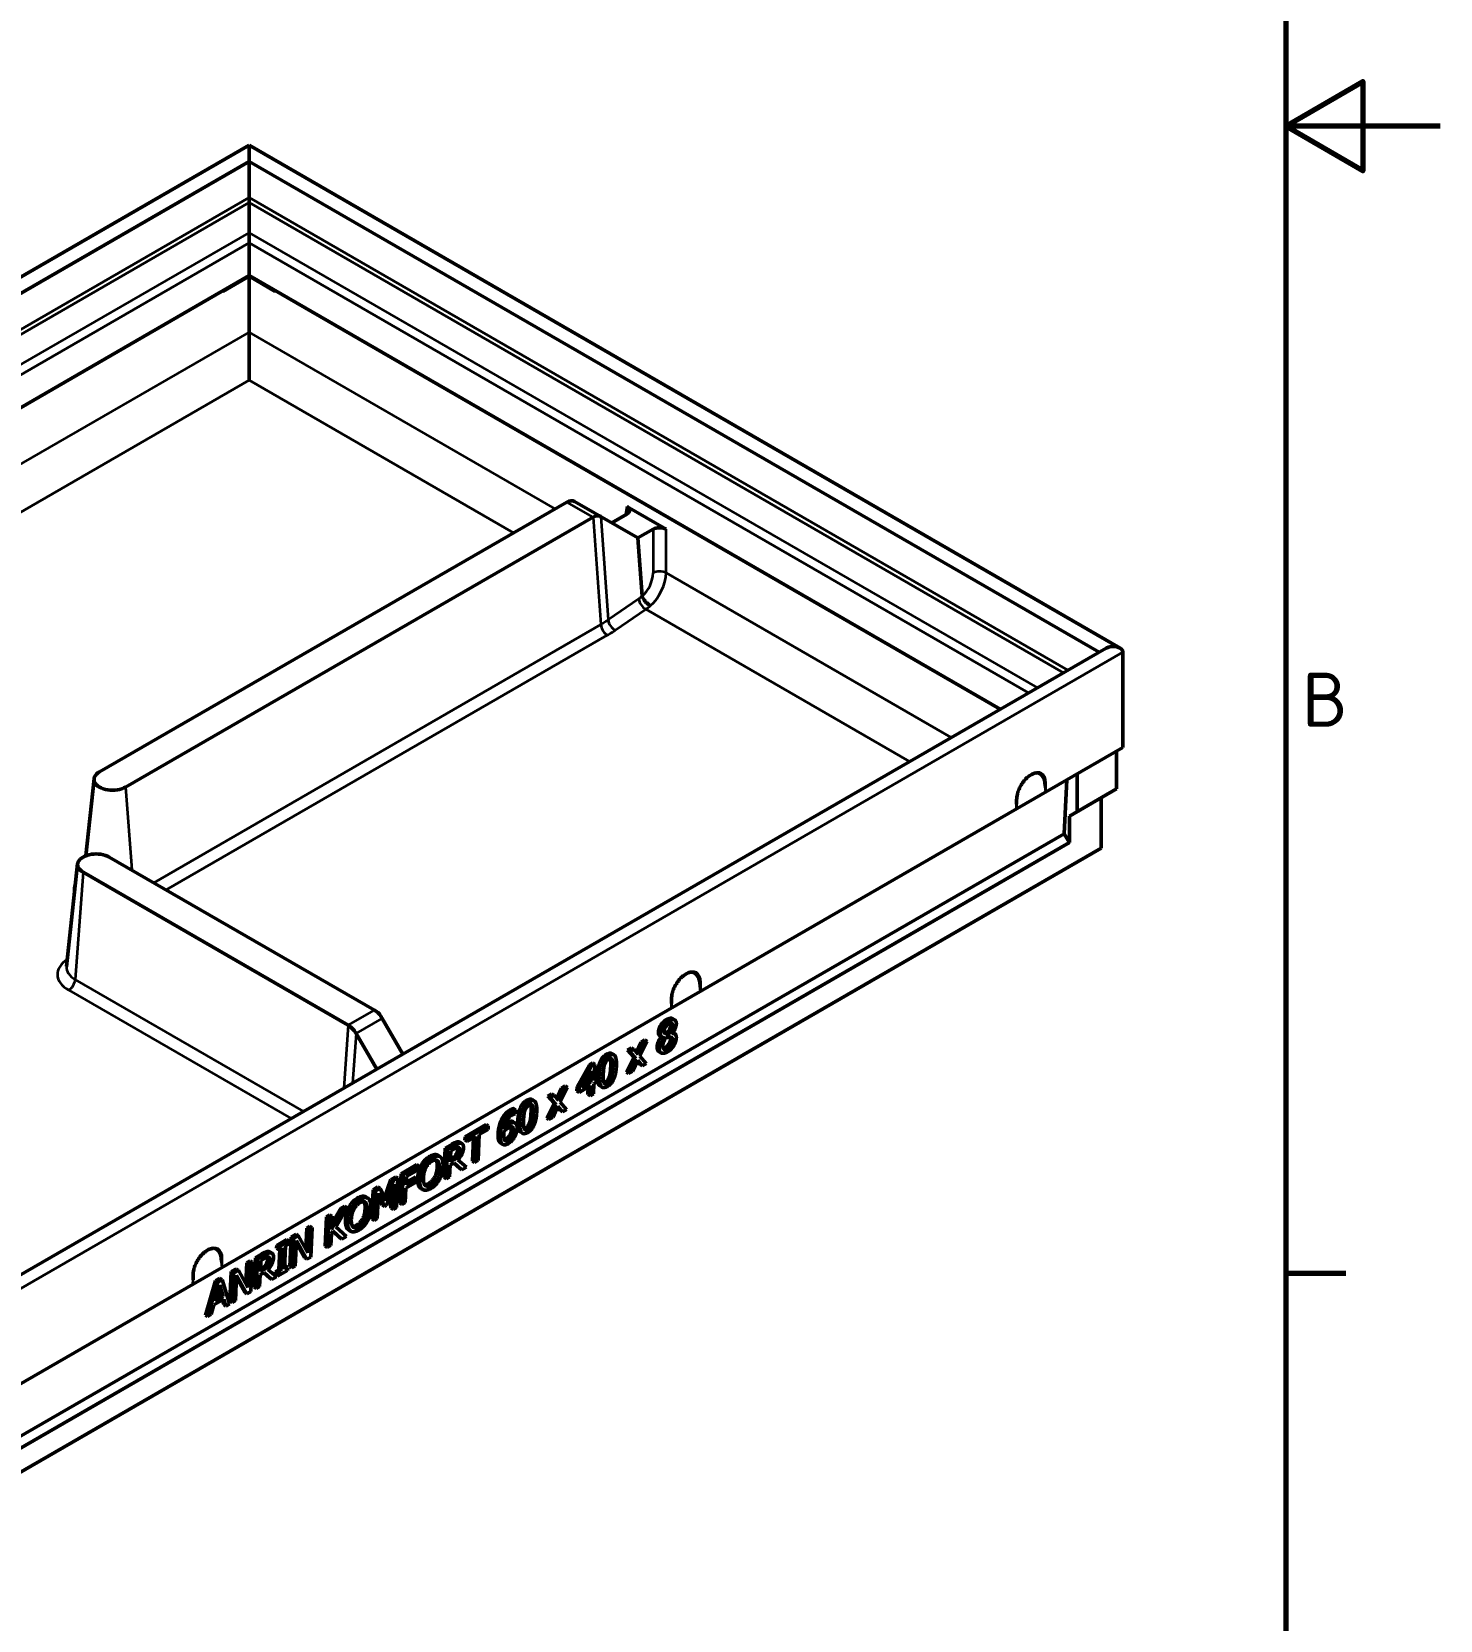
# Model space of a CAD drawing. Header units: millimetres. Extents: x 0 to 3492, y -130 to 1485.
# Drawn here: x 1644 to 2100, y 259 to 773 of the extents above; entities that cross this region are included whole.
import ezdxf

# ---------------------------------------------------------------- set-up
doc = ezdxf.new("R2010")
doc.units = ezdxf.units.MM
doc.header["$LTSCALE"] = 5
for name, color, linetype, lineweight in [('Rahmen (ISO)', 7, 'Continuous', 70), ('Sichtbar (ISO)', 7, 'Continuous', 50), ('Sichtbar schmal (ISO)', 7, 'Continuous', 35)]:
    doc.layers.add(name, color=color, linetype=linetype, lineweight=lineweight)
doc.styles.add('Notiztext (DIN)', font='isocpeur.ttf')

# ---------------------------------------------------------------- blocks, each defined once
blk = doc.blocks.new('Ränder Standardrahmen')
at = {"layer": 'Rahmen (ISO)'}
blk.add_line((410, 74.25), (413.9, 74.25), dxfattribs=at)
at = {"layer": 'Rahmen (ISO)', "flags": 128}
for points in [[(10, 10), (10, 287), (410, 287), (410, 10), (10, 10)], [(420, 148.5), (410, 148.5), (415, 151.39), (415, 145.61), (410, 148.5)]]:
    blk.add_lwpolyline(points, dxfattribs=at)
at = {"layer": 'Rahmen (ISO)', "insert": (411.05, 109.63), "char_height": 3.5, "attachment_point": 7, "style": 'Notiztext (DIN)'}
blk.add_mtext('B', dxfattribs=at)

msp = doc.modelspace()

# ---------------------------------------------------------------- linework, layer by layer
at = {"layer": 'Sichtbar (ISO)'}
for p, q in [((1291.127, 491.928), (1714.459, 736.339)), ((1714.459, 736.339), (1714.459, 694.141)), ((1714.459, 736.339), (1996.37, 573.578)), ((1297.877, 490.629), (1714.459, 731.143)), ((1714.459, 731.143), (1989.62, 572.279)), ((1329.922, 472.128), (1714.459, 694.141)), ((1705.963, 689.053), (1705.95, 689.229)), ((1714.459, 693.958), (1705.963, 689.053)), ((1714.459, 694.141), (1957.575, 553.778)), ((1714.459, 660.282), (1714.459, 693.958)), ((1722.955, 689.053), (1714.459, 693.958)), ((1722.968, 689.229), (1722.955, 689.053)), ((1817.293, 620.832), (1666.022, 533.495)), ((1840.324, 609.225), (1819.793, 621.079)), ((1836.713, 619.379), (1849.425, 612.039)), ((1674.507, 528.596), (1825.778, 615.933)), ((1836.713, 616.938), (1831.839, 614.124)), ((1840.324, 609.225), (1845.198, 612.039)), ((1840.324, 609.225), (1841.688, 590.44)), ((1991.87, 573.578), (1573.038, 331.765)), ((1997.302, 572.279), (1997.302, 541.456)), ((1997.302, 541.456), (1573.038, 296.507)), ((1995.18, 527.984), (1995.18, 540.232)), ((1664.276, 531.26), (1661.603, 506.36)), ((1978.32, 513.505), (1979.134, 530.967)), ((1982.452, 532.883), (1982.452, 520.636)), ((1962.903, 523.032), (1962.903, 524.507)), ((1979.978, 519.207), (1995.18, 527.984)), ((1990.231, 525.126), (1990.231, 508.796)), ((1979.978, 510.634), (1979.978, 519.207)), ((1978.32, 513.505), (1583.291, 285.435)), ((1979.978, 510.634), (1583.291, 281.606)), ((1979.978, 510.634), (1978.32, 513.505)), ((1990.231, 508.796), (1573.038, 267.93)), ((1755.067, 456.366), (1669.204, 505.939)), ((1658.973, 503.703), (1655.414, 470.549)), ((1746.582, 451.467), (1660.719, 501.04)), ((1851.181, 458.529), (1851.181, 460.004)), ((1764.246, 442.159), (1757.567, 453.726)), ((1851.577, 453.613), (1852.283, 453.162)), ((1749.082, 448.827), (1755.76, 437.26)), ((1847.362, 448.121), (1848.068, 447.67)), ((1848.697, 447.472), (1848.769, 447.427)), ((1848.769, 447.427), (1848.77, 447.465)), ((1849.995, 449.294), (1850.701, 448.843)), ((1851.353, 448.904), (1851.352, 448.865)), ((1851.588, 449.13), (1852.294, 448.679)), ((1831.875, 442.305), (1832.581, 441.855)), ((1836.957, 443.472), (1838.271, 444.23)), ((1836.957, 443.472), (1837.663, 443.021)), ((1838.976, 441.128), (1836.957, 443.472)), ((1837.663, 443.021), (1838.977, 443.779)), ((1839.682, 440.678), (1837.663, 443.021)), ((1838.271, 444.23), (1838.977, 443.779)), ((1838.977, 443.779), (1840.393, 442.005)), ((1839.816, 442.728), (1841.385, 446.028)), ((1840.393, 442.005), (1842.092, 445.578)), ((1843.309, 446.281), (1840.951, 441.485)), ((1841.385, 446.028), (1842.603, 446.731)), ((1841.385, 446.028), (1842.092, 445.578)), ((1842.092, 445.578), (1843.309, 446.281)), ((1842.603, 446.731), (1843.309, 446.281)), ((1847.076, 443.022), (1847.782, 442.572)), ((1820.611, 431.57), (1824.636, 438.672)), ((1821.317, 431.119), (1825.342, 438.222)), ((1824.636, 438.672), (1825.681, 439.275)), ((1824.636, 438.672), (1825.342, 438.222)), ((1825.342, 438.222), (1826.387, 438.825)), ((1825.681, 439.275), (1826.387, 438.825)), ((1826.387, 438.825), (1826.143, 433.598)), ((1836.603, 436.31), (1838.976, 441.128)), ((1837.309, 435.859), (1839.682, 440.678)), ((1840.24, 440.166), (1838.527, 436.562)), ((1838.976, 441.128), (1839.682, 440.678)), ((1840.956, 438.823), (1840.109, 439.891)), ((1841.662, 438.372), (1840.24, 440.166)), ((1840.951, 441.485), (1842.975, 439.131)), ((1840.956, 438.823), (1841.662, 438.372)), ((1842.975, 439.131), (1841.662, 438.372)), ((1825.002, 431.939), (1821.255, 429.776)), ((1822.196, 431.319), (1825.224, 436.688)), ((1825.05, 432.966), (1822.196, 431.319)), ((1822.914, 432.591), (1824.344, 433.417)), ((1824.344, 433.417), (1824.431, 435.282)), ((1824.344, 433.417), (1825.05, 432.966)), ((1824.85, 428.666), (1825.002, 431.939)), ((1825.224, 436.688), (1825.05, 432.966)), ((1826.096, 432.571), (1825.943, 429.297)), ((1827.106, 433.154), (1826.096, 432.571)), ((1826.143, 433.598), (1827.154, 434.181)), ((1826.185, 434.48), (1826.448, 434.632)), ((1826.448, 434.632), (1827.154, 434.181)), ((1827.154, 434.181), (1827.106, 433.154)), ((1836.603, 436.31), (1837.309, 435.859)), ((1838.527, 436.562), (1837.309, 435.859)), ((1806.076, 427.41), (1806.782, 426.959)), ((1811.158, 428.576), (1812.471, 429.334)), ((1811.158, 428.576), (1811.864, 428.126)), ((1813.176, 426.233), (1811.158, 428.576)), ((1811.864, 428.126), (1813.177, 428.884)), ((1813.882, 425.782), (1811.864, 428.126)), ((1812.471, 429.334), (1813.177, 428.884)), ((1813.177, 428.884), (1814.593, 427.109)), ((1814.016, 427.832), (1815.586, 431.133)), ((1814.593, 427.109), (1816.292, 430.682)), ((1817.509, 431.385), (1815.151, 426.59)), ((1815.586, 431.133), (1816.803, 431.836)), ((1815.586, 431.133), (1816.292, 430.682)), ((1816.292, 430.682), (1817.509, 431.385)), ((1816.803, 431.836), (1817.509, 431.385)), ((1820.549, 430.226), (1820.611, 431.57)), ((1820.549, 430.226), (1821.255, 429.776)), ((1820.611, 431.57), (1821.317, 431.119)), ((1821.255, 429.776), (1821.317, 431.119)), ((1824.144, 429.116), (1824.255, 431.508)), ((1824.144, 429.116), (1824.85, 428.666)), ((1825.943, 429.297), (1824.85, 428.666)), ((1828.008, 431.889), (1828.714, 431.438)), ((1800.062, 424.53), (1800.768, 424.079)), ((1800.711, 422.851), (1800.663, 422.824)), ((1800.768, 424.079), (1800.711, 422.851)), ((1810.804, 421.414), (1813.176, 426.233)), ((1811.51, 420.964), (1813.882, 425.782)), ((1812.727, 421.667), (1811.51, 420.964)), ((1814.441, 425.271), (1812.727, 421.667)), ((1813.176, 426.233), (1813.882, 425.782)), ((1815.156, 423.927), (1814.31, 424.995)), ((1815.862, 423.477), (1814.441, 425.271)), ((1815.151, 426.59), (1817.176, 424.235)), ((1815.156, 423.927), (1815.862, 423.477)), ((1817.176, 424.235), (1815.862, 423.477)), ((1784.348, 415.412), (1791.169, 419.35)), ((1785.054, 414.961), (1791.875, 418.9)), ((1791.823, 417.772), (1788.976, 416.129)), ((1791.169, 419.35), (1791.875, 418.9)), ((1791.875, 418.9), (1791.823, 417.772)), ((1799.946, 420.255), (1800.653, 419.805)), ((1802.208, 416.993), (1802.914, 416.543)), ((1810.804, 421.414), (1811.51, 420.964)), ((1777.529, 402.203), (1777.974, 411.732)), ((1777.974, 411.732), (1780.16, 412.994)), ((1777.974, 411.732), (1778.68, 411.281)), ((1778.68, 411.281), (1780.866, 412.544)), ((1779.756, 410.836), (1780.877, 411.483)), ((1782.68, 413.599), (1783.386, 413.148)), ((1784.295, 414.284), (1784.348, 415.412)), ((1784.295, 414.284), (1785.001, 413.834)), ((1784.348, 415.412), (1785.054, 414.961)), ((1787.848, 415.478), (1785.001, 413.834)), ((1785.001, 413.834), (1785.054, 414.961)), ((1786.751, 407.527), (1787.101, 415.046)), ((1787.457, 407.077), (1787.848, 415.478)), ((1788.976, 416.129), (1788.584, 407.728)), ((1795.814, 413.41), (1796.52, 412.959)), ((1795.837, 413.395), (1796.543, 412.944)), ((1763.63, 403.45), (1768.704, 406.38)), ((1768.704, 406.38), (1769.411, 405.93)), ((1775.593, 409.392), (1776.299, 408.941)), ((1778.236, 401.753), (1778.68, 411.281)), ((1780.833, 406.942), (1779.54, 406.195)), ((1779.589, 407.253), (1779.756, 410.836)), ((1780.58, 407.825), (1779.589, 407.253)), ((1779.63, 408.135), (1779.873, 408.275)), ((1782.632, 405.149), (1780.709, 406.87)), ((1783.338, 404.699), (1780.833, 406.942)), ((1781.43, 409.655), (1782.136, 409.204)), ((1781.977, 407.948), (1784.802, 405.544)), ((1786.751, 407.527), (1787.457, 407.077)), ((1788.584, 407.728), (1787.457, 407.077)), ((1758.264, 395.68), (1760.343, 401.552)), ((1758.753, 394.614), (1761.049, 401.102)), ((1760.343, 401.552), (1761.911, 402.458)), ((1760.343, 401.552), (1761.049, 401.102)), ((1761.049, 401.102), (1762.617, 402.007)), ((1761.911, 402.458), (1762.617, 402.007)), ((1762.617, 402.007), (1762.173, 392.479)), ((1763.186, 393.922), (1763.63, 403.45)), ((1763.63, 403.45), (1764.336, 403)), ((1763.892, 393.472), (1764.336, 403)), ((1764.336, 403), (1769.411, 405.93)), ((1765.411, 402.523), (1765.286, 399.836)), ((1765.286, 399.836), (1769.068, 402.02)), ((1765.327, 400.718), (1768.362, 402.47)), ((1769.358, 404.802), (1765.411, 402.523)), ((1768.362, 402.47), (1769.068, 402.02)), ((1769.068, 402.02), (1769.015, 400.893)), ((1769.411, 405.93), (1769.358, 404.802)), ((1770.201, 406.185), (1770.907, 405.734)), ((1777.529, 402.203), (1778.236, 401.753)), ((1779.363, 402.404), (1778.236, 401.753)), ((1779.54, 406.195), (1779.363, 402.404)), ((1782.632, 405.149), (1783.338, 404.699)), ((1784.802, 405.544), (1783.338, 404.699)), ((1754.192, 388.729), (1754.636, 398.257)), ((1754.636, 398.257), (1756.176, 399.147)), ((1754.636, 398.257), (1755.342, 397.807)), ((1754.898, 388.279), (1755.342, 397.807)), ((1755.342, 397.807), (1756.882, 398.696)), ((1756.332, 397.094), (1755.95, 388.886)), ((1756.176, 399.147), (1756.882, 398.696)), ((1757.559, 393.228), (1756.285, 396.074)), ((1758.266, 392.778), (1756.332, 397.094)), ((1756.882, 398.696), (1758.753, 394.614)), ((1761.428, 400.036), (1758.953, 393.175)), ((1760.339, 392.278), (1760.593, 397.72)), ((1761.045, 391.828), (1761.428, 400.036)), ((1765.233, 398.709), (1765.019, 394.123)), ((1769.015, 400.893), (1765.233, 398.709)), ((1769.939, 398.777), (1770.646, 398.327)), ((1741.145, 385.35), (1744.828, 391.737)), ((1741.229, 387.172), (1744.122, 392.187)), ((1746.203, 392.531), (1742.491, 386.248)), ((1744.122, 392.187), (1745.497, 392.981)), ((1744.122, 392.187), (1744.828, 391.737)), ((1744.828, 391.737), (1746.203, 392.531)), ((1745.497, 392.981), (1746.203, 392.531)), ((1746.863, 392.71), (1747.569, 392.26)), ((1752.255, 395.917), (1752.961, 395.467)), ((1757.559, 393.228), (1758.266, 392.778)), ((1758.953, 393.175), (1758.266, 392.778)), ((1760.339, 392.278), (1761.045, 391.828)), ((1762.173, 392.479), (1761.045, 391.828)), ((1763.186, 393.922), (1763.892, 393.472)), ((1765.019, 394.123), (1763.892, 393.472)), ((1732.783, 379.047), (1733.099, 385.823)), ((1733.099, 385.823), (1734.151, 386.431)), ((1733.099, 385.823), (1733.805, 385.373)), ((1733.805, 385.373), (1734.857, 385.98)), ((1734.151, 386.431), (1734.857, 385.98)), ((1734.857, 385.98), (1734.413, 376.452)), ((1739.071, 379.999), (1739.515, 389.527)), ((1739.515, 389.527), (1740.642, 390.178)), ((1739.515, 389.527), (1740.221, 389.077)), ((1739.777, 379.549), (1740.221, 389.077)), ((1740.221, 389.077), (1741.349, 389.728)), ((1740.642, 390.178), (1741.349, 389.728)), ((1741.349, 389.728), (1741.145, 385.35)), ((1742.491, 386.248), (1745.965, 383.122)), ((1754.192, 388.729), (1754.898, 388.279)), ((1755.95, 388.886), (1754.898, 388.279)), ((1723.397, 380.222), (1726.684, 382.119)), ((1724.103, 379.771), (1727.39, 381.669)), ((1727.344, 380.696), (1726.265, 380.073)), ((1726.684, 382.119), (1727.39, 381.669)), ((1727.39, 381.669), (1727.344, 380.696)), ((1727.635, 373.397), (1728.08, 382.925)), ((1728.08, 382.925), (1729.682, 383.85)), ((1728.08, 382.925), (1728.786, 382.475)), ((1728.342, 372.947), (1728.786, 382.475)), ((1728.786, 382.475), (1730.388, 383.4)), ((1729.777, 381.77), (1729.394, 373.554)), ((1729.682, 383.85), (1730.388, 383.4)), ((1732.442, 376.172), (1729.741, 381.016)), ((1733.148, 375.722), (1729.777, 381.77)), ((1730.388, 383.4), (1733.454, 377.829)), ((1733.454, 377.829), (1733.805, 385.373)), ((1741.082, 384.007), (1740.905, 380.2)), ((1741.606, 384.918), (1741.082, 384.007)), ((1743.795, 382.727), (1741.533, 384.791)), ((1744.501, 382.276), (1741.606, 384.918)), ((1743.795, 382.727), (1744.501, 382.276)), ((1745.965, 383.122), (1744.501, 382.276)), ((1746.601, 385.303), (1747.308, 384.852)), ((1716.042, 366.704), (1716.486, 376.232)), ((1716.486, 376.232), (1718.673, 377.494)), ((1716.486, 376.232), (1717.192, 375.781)), ((1716.748, 366.253), (1717.192, 375.781)), ((1717.192, 375.781), (1719.379, 377.044)), ((1718.269, 375.336), (1719.39, 375.983)), ((1721.193, 378.099), (1721.899, 377.649)), ((1723.352, 379.249), (1723.397, 380.222)), ((1723.352, 379.249), (1724.058, 378.798)), ((1723.397, 380.222), (1724.103, 379.771)), ((1724.058, 378.798), (1724.103, 379.771)), ((1725.137, 379.422), (1724.058, 378.798)), ((1724.078, 372.29), (1724.39, 378.99)), ((1724.784, 371.839), (1725.137, 379.422)), ((1726.265, 380.073), (1725.912, 372.49)), ((1732.442, 376.172), (1733.148, 375.722)), ((1734.413, 376.452), (1733.148, 375.722)), ((1739.071, 379.999), (1739.777, 379.549)), ((1740.905, 380.2), (1739.777, 379.549)), ((1696.324, 369.122), (1696.324, 370.597)), ((1708.251, 362.206), (1708.695, 371.734)), ((1708.695, 371.734), (1710.298, 372.659)), ((1708.695, 371.734), (1709.402, 371.283)), ((1708.958, 361.755), (1709.402, 371.283)), ((1709.402, 371.283), (1711.004, 372.208)), ((1710.392, 370.578), (1710.01, 362.363)), ((1710.298, 372.659), (1711.004, 372.208)), ((1713.764, 364.53), (1710.392, 370.578)), ((1711.004, 372.208), (1714.07, 366.638)), ((1713.399, 367.856), (1713.715, 374.632)), ((1713.715, 374.632), (1714.767, 375.239)), ((1713.715, 374.632), (1714.421, 374.182)), ((1714.07, 366.638), (1714.421, 374.182)), ((1714.421, 374.182), (1715.473, 374.789)), ((1714.767, 375.239), (1715.473, 374.789)), ((1715.473, 374.789), (1715.029, 365.261)), ((1718.053, 370.696), (1717.876, 366.904)), ((1719.345, 371.442), (1718.053, 370.696)), ((1718.102, 371.753), (1718.269, 375.336)), ((1719.092, 372.325), (1718.102, 371.753)), ((1718.143, 372.635), (1718.386, 372.775)), ((1721.144, 369.649), (1719.222, 371.371)), ((1721.85, 369.199), (1719.345, 371.442)), ((1719.942, 374.155), (1720.649, 373.705)), ((1720.49, 372.448), (1723.315, 370.045)), ((1722.953, 370.694), (1722.998, 371.666)), ((1722.953, 370.694), (1723.659, 370.243)), ((1722.998, 371.666), (1724.078, 372.29)), ((1722.998, 371.666), (1723.704, 371.216)), ((1726.946, 372.141), (1723.659, 370.243)), ((1723.659, 370.243), (1723.704, 371.216)), ((1723.704, 371.216), (1724.784, 371.839)), ((1724.078, 372.29), (1724.784, 371.839)), ((1725.912, 372.49), (1726.991, 373.114)), ((1725.953, 373.372), (1726.285, 373.564)), ((1726.285, 373.564), (1726.991, 373.114)), ((1726.991, 373.114), (1726.946, 372.141)), ((1727.635, 373.397), (1728.342, 372.947)), ((1729.394, 373.554), (1728.342, 372.947)), ((1700.337, 357.636), (1703.641, 368.816)), ((1701.043, 357.186), (1704.348, 368.365)), ((1703.439, 362.213), (1704.954, 367.453)), ((1703.641, 368.816), (1705.03, 369.618)), ((1703.641, 368.816), (1704.348, 368.365)), ((1704.348, 368.365), (1705.737, 369.167)), ((1705.352, 364.176), (1704.671, 366.475)), ((1704.954, 367.453), (1706.058, 363.726)), ((1705.03, 369.618), (1705.737, 369.167)), ((1705.737, 369.167), (1708.153, 361.291)), ((1713.058, 364.981), (1710.357, 369.825)), ((1715.029, 365.261), (1713.764, 364.53)), ((1716.042, 366.704), (1716.748, 366.253)), ((1717.876, 366.904), (1716.748, 366.253)), ((1721.144, 369.649), (1721.85, 369.199)), ((1723.315, 370.045), (1721.85, 369.199)), ((1703.079, 360.953), (1702.184, 357.845)), ((1706.317, 362.823), (1703.079, 360.953)), ((1706.058, 363.726), (1703.439, 362.213)), ((1703.736, 363.243), (1705.352, 364.176)), ((1705.352, 364.176), (1706.058, 363.726)), ((1706.257, 361.054), (1705.825, 362.539)), ((1706.257, 361.054), (1706.963, 360.604)), ((1706.963, 360.604), (1706.317, 362.823)), ((1708.153, 361.291), (1706.963, 360.604)), ((1708.251, 362.206), (1708.958, 361.755)), ((1710.01, 362.363), (1708.958, 361.755)), ((1713.058, 364.981), (1713.764, 364.53)), ((1700.337, 357.636), (1701.043, 357.186)), ((1702.184, 357.845), (1701.043, 357.186))]:
    msp.add_line(p, q, dxfattribs=at)
for centre, major_axis, ratio, start_param, end_param in [((1817.293, 616.749), (2.5, 4.33), 0.5773503, 0, 0.7853982), ((1834.567, 618.159), (3.023, 0), 0.5729812, 5.5015852, 7.0647854), ((1825.778, 611.85), (2.5, 4.33), 0.5773503, 0, 0.7853982), ((1847.311, 610.801), (-3, 0), 0.5817527, 3.9307889, 5.493989), ((1994.12, 572.279), (3.182, 0), 0.5773503, 0, 2.3561945), ((1670.265, 531.046), (-6, 0), 0.5773503, 5.4977871, 8.6393798), ((1664.962, 503.489), (-6, 0), 0.5773503, 3.9269908, 7.0685835), ((1755.067, 452.283), (-2.5, 4.33), 0.5773503, 4.712389, 5.4977871), ((1746.582, 447.384), (2.5, -4.33), 0.5773503, 1.5707963, 2.3561945)]:
    msp.add_ellipse(centre, major_axis=major_axis, ratio=ratio, start_param=start_param, end_param=end_param, dxfattribs=at)
for points, degree in [([(1841.688, 590.44), (1841.689, 590.422), (1841.692, 590.406), (1841.696, 590.391)], 3), ([(1846.932, 449.313), (1846.982, 450.386), (1848.493, 452.656), (1849.607, 453.299)], 2), ([(1847.638, 448.863), (1847.688, 449.936), (1849.199, 452.206), (1850.313, 452.849)], 2), ([(1850.313, 452.849), (1851.468, 453.516), (1852.8, 452.963), (1852.751, 451.897)], 2), ([(1847.217, 444.142), (1847.253, 444.914), (1848.049, 446.636), (1848.769, 447.427)], 2), ([(1848.77, 447.465), (1848.164, 447.513), (1847.604, 448.137), (1847.638, 448.863)], 2), ([(1848.37, 444.897), (1848.4, 445.554), (1848.95, 446.878), (1849.434, 447.495)], 2), ([(1849.533, 448.747), (1849.139, 448.775), (1848.764, 449.197), (1848.786, 449.668)], 2), ([(1848.786, 449.668), (1848.817, 450.325), (1849.643, 451.546), (1850.262, 451.903)], 2), ([(1849.434, 447.495), (1849.831, 447.544), (1850.464, 447.632), (1850.651, 447.619)], 2), ([(1850.701, 448.843), (1850.411, 448.781), (1849.7, 448.738), (1849.533, 448.747)], 2), ([(1852.747, 447.357), (1852.69, 446.137), (1851.031, 443.571), (1849.848, 442.888)], 2), ([(1849.995, 449.294), (1850.51, 450.004), (1850.903, 451.11), (1850.93, 451.689)], 2), ([(1850.262, 451.903), (1850.943, 452.296), (1851.666, 451.88), (1851.636, 451.239)], 2), ([(1850.651, 447.619), (1851.219, 447.602), (1851.599, 447.145), (1851.572, 446.558)], 2), ([(1851.636, 451.239), (1851.609, 450.66), (1851.216, 449.554), (1850.701, 448.843)], 2), ([(1850.866, 447.009), (1850.883, 447.381), (1850.813, 447.609)], 2), ([(1850.93, 451.689), (1850.942, 451.957), (1850.886, 452.15)], 2), ([(1851.352, 448.865), (1852.076, 448.908), (1852.788, 448.237), (1852.747, 447.357)], 2), ([(1852.751, 451.897), (1852.721, 451.256), (1851.996, 449.62), (1851.353, 448.904)], 2), ([(1851.561, 449.147), (1851.575, 449.139), (1851.588, 449.13)], 2), ([(1830.18, 442.061), (1831.271, 442.691), (1831.875, 442.305)], 2), ([(1847.851, 442.532), (1847.512, 442.711), (1847.189, 443.547), (1847.217, 444.142)], 2), ([(1849.848, 442.888), (1849.216, 442.523), (1848.197, 442.348), (1847.851, 442.532)], 2), ([(1849.907, 443.846), (1849.205, 443.441), (1848.329, 444.032), (1848.37, 444.897)], 2), ([(1848.494, 444.063), (1848.806, 444.069), (1849.2, 444.296)], 2), ([(1849.2, 444.296), (1849.915, 444.709), (1850.827, 446.175), (1850.866, 447.009)], 2), ([(1851.572, 446.558), (1851.533, 445.724), (1850.622, 444.259), (1849.907, 443.846)], 2), ([(1827.233, 435.528), (1827.353, 438.107), (1828.791, 441.259), (1830.18, 442.061)], 2), ([(1827.939, 435.077), (1828.059, 437.656), (1829.497, 440.809), (1830.886, 441.61)], 2), ([(1829.094, 435.744), (1829.138, 436.679), (1829.33, 438.233), (1829.525, 438.818)], 2), ([(1829.525, 438.818), (1829.727, 439.423), (1830.363, 440.279), (1830.837, 440.553)], 2), ([(1833.364, 438.218), (1833.245, 435.654), (1831.806, 432.486), (1830.424, 431.689)], 2), ([(1830.837, 440.553), (1831.311, 440.827), (1831.886, 440.67), (1832.035, 440.283)], 2), ([(1830.886, 441.61), (1832.282, 442.416), (1833.48, 440.704), (1833.364, 438.218)], 2), ([(1831.065, 434.923), (1831.252, 435.489), (1831.457, 437.02), (1831.503, 438.001)], 2), ([(1831.329, 440.733), (1831.326, 440.742), (1831.322, 440.751)], 2), ([(1831.503, 438.001), (1831.549, 438.982), (1831.479, 440.346), (1831.329, 440.733)], 2), ([(1832.209, 437.551), (1832.164, 436.57), (1831.958, 435.039), (1831.771, 434.473)], 2), ([(1832.035, 440.283), (1832.185, 439.896), (1832.255, 438.531), (1832.209, 437.551)], 2), ([(1830.424, 431.689), (1829.021, 430.879), (1827.822, 432.568), (1827.939, 435.077)], 2), ([(1829.249, 433.039), (1829.095, 433.461), (1829.047, 434.741), (1829.094, 435.744)], 2), ([(1830.473, 432.746), (1829.978, 432.461), (1829.391, 432.64), (1829.249, 433.039)], 2), ([(1829.266, 432.993), (1829.484, 433.033), (1829.767, 433.197)], 2), ([(1829.767, 433.197), (1830.235, 433.467), (1830.87, 434.322), (1831.065, 434.923)], 2), ([(1831.771, 434.473), (1831.576, 433.872), (1830.941, 433.016), (1830.473, 432.746)], 2), ([(1801.433, 420.632), (1801.553, 423.211), (1802.991, 426.363), (1804.38, 427.165)], 2), ([(1804.38, 427.165), (1805.471, 427.795), (1806.076, 427.41)], 2), ([(1805.087, 426.715), (1806.482, 427.521), (1807.681, 425.808), (1807.565, 423.322)], 2), ([(1796.16, 420.909), (1796.654, 421.901), (1798.15, 423.553), (1799.106, 424.105)], 2), ([(1796.866, 420.459), (1797.36, 421.45), (1798.856, 423.103), (1799.812, 423.655)], 2), ([(1799.609, 422.463), (1798.55, 421.852), (1797.176, 419.495), (1796.978, 417.849)], 2), ([(1799.106, 424.105), (1799.388, 424.268), (1799.88, 424.492), (1800.062, 424.53)], 2), ([(1800.663, 422.824), (1800.509, 422.825), (1799.939, 422.654), (1799.609, 422.463)], 2), ([(1799.812, 423.655), (1800.094, 423.817), (1800.586, 424.041), (1800.768, 424.079)], 2), ([(1802.139, 420.182), (1802.259, 422.761), (1803.698, 425.913), (1805.087, 426.715)], 2), ([(1803.294, 420.849), (1803.338, 421.783), (1803.531, 423.337), (1803.725, 423.923)], 2), ([(1803.725, 423.923), (1803.927, 424.528), (1804.563, 425.383), (1805.037, 425.657)], 2), ([(1807.565, 423.322), (1807.445, 420.759), (1806.006, 417.591), (1804.624, 416.793)], 2), ([(1805.037, 425.657), (1805.512, 425.931), (1806.087, 425.775), (1806.236, 425.387)], 2), ([(1805.266, 420.028), (1805.453, 420.594), (1805.658, 422.125), (1805.703, 423.106)], 2), ([(1805.53, 425.838), (1805.526, 425.847), (1805.523, 425.856)], 2), ([(1805.703, 423.106), (1805.749, 424.086), (1805.679, 425.451), (1805.53, 425.838)], 2), ([(1806.41, 422.655), (1806.364, 421.675), (1806.159, 420.144), (1805.972, 419.577)], 2), ([(1806.236, 425.387), (1806.385, 425), (1806.455, 423.636), (1806.41, 422.655)], 2), ([(1795.046, 416.389), (1795.104, 417.632), (1795.651, 419.894), (1796.16, 420.909)], 2), ([(1795.752, 415.938), (1795.81, 417.182), (1796.357, 419.443), (1796.866, 420.459)], 2), ([(1796.887, 416.316), (1796.896, 416.516), (1796.922, 416.787), (1796.936, 416.93)], 2), ([(1796.936, 416.93), (1797.312, 417.395), (1798.074, 418.098), (1798.473, 418.328)], 2), ([(1796.978, 417.849), (1797.399, 418.4), (1798.268, 419.239), (1798.777, 419.533)], 2), ([(1797.32, 419.447), (1797.672, 419.754), (1798.07, 419.983)], 2), ([(1797.702, 414.669), (1798.39, 415.066), (1799.287, 416.651), (1799.338, 417.747)], 2), ([(1798.07, 419.983), (1798.566, 420.269), (1799.298, 420.474), (1799.688, 420.369)], 2), ([(1800.044, 417.297), (1799.993, 416.201), (1799.096, 414.616), (1798.408, 414.219)], 2), ([(1798.473, 418.328), (1798.769, 418.499), (1799.326, 418.693), (1799.544, 418.624)], 2), ([(1798.777, 419.533), (1799.272, 419.819), (1800.004, 420.024), (1800.394, 419.918)], 2), ([(1799.338, 417.747), (1799.365, 418.328), (1799.249, 418.646)], 2), ([(1799.544, 418.624), (1799.833, 418.52), (1800.071, 417.884), (1800.044, 417.297)], 2), ([(1799.688, 420.369), (1799.83, 420.33), (1799.946, 420.255)], 2), ([(1801.202, 418.018), (1801.168, 417.284), (1800.676, 415.791), (1800.293, 415.164)], 2), ([(1800.394, 419.918), (1800.843, 419.794), (1801.24, 418.836), (1801.202, 418.018)], 2), ([(1804.624, 416.793), (1803.221, 415.983), (1802.022, 417.673), (1802.139, 420.182)], 2), ([(1803.449, 418.143), (1803.295, 418.565), (1803.248, 419.845), (1803.294, 420.849)], 2), ([(1804.673, 417.851), (1804.178, 417.565), (1803.591, 417.745), (1803.449, 418.143)], 2), ([(1803.467, 418.097), (1803.684, 418.138), (1803.967, 418.301)], 2), ([(1803.967, 418.301), (1804.435, 418.571), (1805.07, 419.427), (1805.266, 420.028)], 2), ([(1805.972, 419.577), (1805.776, 418.976), (1805.141, 418.121), (1804.673, 417.851)], 2), ([(1780.16, 412.994), (1780.889, 413.415), (1781.864, 413.805), (1782.296, 413.739)], 2), ([(1780.866, 412.544), (1781.595, 412.964), (1782.57, 413.355), (1783.002, 413.288)], 2), ([(1780.877, 411.483), (1781.345, 411.753), (1781.977, 411.975), (1782.21, 411.937)], 2), ([(1781.43, 409.655), (1781.69, 410.06), (1781.958, 410.936), (1781.981, 411.431)], 2), ([(1781.981, 411.431), (1781.995, 411.726), (1781.94, 411.936)], 2), ([(1783.868, 411.759), (1783.819, 410.717), (1782.804, 408.756), (1781.977, 407.948)], 2), ([(1782.21, 411.937), (1782.475, 411.887), (1782.707, 411.397), (1782.687, 410.98)], 2), ([(1782.296, 413.739), (1782.513, 413.705), (1782.68, 413.599)], 2), ([(1783.002, 413.288), (1783.434, 413.222), (1783.903, 412.508), (1783.868, 411.759)], 2), ([(1795.817, 413.408), (1795.401, 413.671), (1794.987, 415.123), (1795.046, 416.389)], 2), ([(1796.523, 412.957), (1796.107, 413.221), (1795.693, 414.672), (1795.752, 415.938)], 2), ([(1795.837, 413.395), (1795.827, 413.401), (1795.817, 413.408)], 2), ([(1798.353, 413.172), (1797.782, 412.843), (1796.86, 412.731), (1796.523, 412.957)], 2), ([(1797.375, 414.148), (1797.128, 414.314), (1796.841, 415.327), (1796.887, 416.316)], 2), ([(1798.408, 414.219), (1798.113, 414.048), (1797.601, 413.986), (1797.375, 414.148)], 2), ([(1800.293, 415.164), (1799.894, 414.505), (1798.924, 413.502), (1798.353, 413.172)], 2), ([(1770.201, 406.185), (1770.725, 407.104), (1772.138, 408.558), (1772.991, 409.05)], 2), ([(1770.907, 405.734), (1771.432, 406.653), (1772.844, 408.107), (1773.697, 408.6)], 2), ([(1771.723, 405.431), (1772.097, 406.143), (1773.041, 407.154), (1773.653, 407.507)], 2), ([(1773.653, 407.507), (1774.244, 407.849), (1775.17, 407.902), (1775.484, 407.603)], 2), ([(1773.697, 408.6), (1774.563, 409.1), (1775.921, 409.222), (1776.374, 408.89)], 2), ([(1775.484, 407.603), (1775.792, 407.315), (1776.088, 406.066), (1776.044, 405.124)], 2), ([(1776.374, 408.89), (1776.825, 408.535), (1777.275, 406.992), (1777.22, 405.802)], 2), ([(1779.873, 408.275), (1780.362, 408.557), (1781.148, 409.199), (1781.43, 409.655)], 2), ([(1782.136, 409.204), (1781.854, 408.748), (1781.068, 408.107), (1780.58, 407.825)], 2), ([(1782.687, 410.98), (1782.664, 410.486), (1782.396, 409.61), (1782.136, 409.204)], 2), ([(1770.558, 398.387), (1770.099, 398.738), (1769.663, 400.298), (1769.718, 401.471)], 2), ([(1769.718, 401.471), (1769.774, 402.668), (1770.388, 404.796), (1770.907, 405.734)], 2), ([(1773.292, 399.77), (1772.116, 399.092), (1770.806, 400.274), (1770.894, 402.15)], 2), ([(1770.894, 402.15), (1770.937, 403.077), (1771.363, 404.75), (1771.723, 405.431)], 2), ([(1772.586, 400.221), (1773.762, 400.9), (1775.251, 403.698), (1775.338, 405.574)], 2), ([(1776.031, 401.547), (1775.478, 400.582), (1774.066, 399.15), (1773.234, 398.67)], 2), ([(1776.044, 405.124), (1775.957, 403.247), (1774.468, 400.449), (1773.292, 399.77)], 2), ([(1777.22, 405.802), (1777.166, 404.644), (1776.556, 402.466), (1776.031, 401.547)], 2), ([(1769.939, 398.777), (1769.895, 398.806), (1769.852, 398.838)], 2), ([(1773.234, 398.67), (1772.375, 398.174), (1771.03, 398.036), (1770.558, 398.387)], 2), ([(1771.293, 399.872), (1771.833, 399.786), (1772.586, 400.221)], 2), ([(1745.674, 388.447), (1745.73, 389.644), (1746.344, 391.772), (1746.863, 392.71)], 2), ([(1746.38, 387.997), (1746.436, 389.194), (1747.05, 391.322), (1747.569, 392.26)], 2), ([(1746.863, 392.71), (1747.387, 393.629), (1748.8, 395.084), (1749.653, 395.576)], 2), ([(1747.556, 388.676), (1747.599, 389.602), (1748.025, 391.276), (1748.385, 391.957)], 2), ([(1747.569, 392.26), (1748.094, 393.179), (1749.506, 394.633), (1750.359, 395.126)], 2), ([(1748.385, 391.957), (1748.759, 392.669), (1749.703, 393.68), (1750.315, 394.033)], 2), ([(1749.248, 386.747), (1750.424, 387.426), (1751.913, 390.224), (1752, 392.1)], 2), ([(1752.706, 391.649), (1752.619, 389.773), (1751.13, 386.975), (1749.954, 386.296)], 2), ([(1750.315, 394.033), (1750.906, 394.374), (1751.832, 394.428), (1752.146, 394.129)], 2), ([(1750.359, 395.126), (1751.225, 395.626), (1752.583, 395.748), (1753.036, 395.416)], 2), ([(1752.146, 394.129), (1752.454, 393.84), (1752.75, 392.591), (1752.706, 391.649)], 2), ([(1753.882, 392.328), (1753.828, 391.17), (1753.218, 388.992), (1752.693, 388.073)], 2), ([(1753.036, 395.416), (1753.487, 395.061), (1753.937, 393.517), (1753.882, 392.328)], 2), ([(1746.514, 385.363), (1746.055, 385.715), (1745.619, 387.274), (1745.674, 388.447)], 2), ([(1747.22, 384.913), (1746.761, 385.264), (1746.325, 386.823), (1746.38, 387.997)], 2), ([(1749.954, 386.296), (1748.778, 385.617), (1747.468, 386.8), (1747.556, 388.676)], 2), ([(1747.955, 386.398), (1748.495, 386.312), (1749.248, 386.747)], 2), ([(1752.693, 388.073), (1752.14, 387.107), (1750.728, 385.676), (1749.896, 385.196)], 2), ([(1746.601, 385.303), (1746.557, 385.331), (1746.514, 385.363)], 2), ([(1749.896, 385.196), (1749.037, 384.7), (1747.692, 384.562), (1747.22, 384.913)], 2), ([(1718.673, 377.494), (1719.402, 377.915), (1720.377, 378.305), (1720.809, 378.239)], 2), ([(1719.379, 377.044), (1720.108, 377.465), (1721.083, 377.855), (1721.515, 377.789)], 2), ([(1719.39, 375.983), (1719.857, 376.253), (1720.49, 376.476), (1720.722, 376.437)], 2), ([(1719.942, 374.155), (1720.202, 374.56), (1720.471, 375.437), (1720.494, 375.931)], 2), ([(1720.494, 375.931), (1720.507, 376.227), (1720.453, 376.436)], 2), ([(1722.38, 376.26), (1722.332, 375.217), (1721.317, 373.256), (1720.49, 372.448)], 2), ([(1721.2, 375.48), (1721.177, 374.986), (1720.908, 374.11), (1720.649, 373.705)], 2), ([(1720.722, 376.437), (1720.988, 376.387), (1721.219, 375.897), (1721.2, 375.48)], 2), ([(1720.809, 378.239), (1721.025, 378.206), (1721.193, 378.099)], 2), ([(1721.515, 377.789), (1721.947, 377.722), (1722.415, 377.009), (1722.38, 376.26)], 2), ([(1718.386, 372.775), (1718.874, 373.057), (1719.66, 373.699), (1719.942, 374.155)], 2), ([(1720.649, 373.705), (1720.366, 373.249), (1719.58, 372.607), (1719.092, 372.325)], 2)]:
    msp.add_open_spline(points, degree=degree, dxfattribs=at)
for points, degree, knots in [([(1844.38, 587.354), (1844.377, 587.355), (1844.375, 587.356), (1844.108, 587.489), (1843.835, 587.664), (1843.3, 588.082), (1843.041, 588.323), (1842.539, 588.872), (1842.306, 589.18), (1841.927, 589.8), (1841.784, 590.106), (1841.696, 590.391)], 3, [-0.4473214, -0.4473214, -0.4473214, -0.4473214, -0.44628126, -0.44628126, -0.34033556, -0.34033556, -0.2343312, -0.2343312, -0.1171252, -0.1171252, 0, 0, 0, 0]), ([(1962.903, 524.507), (1962.903, 524.786), (1962.922, 525.077), (1962.998, 525.676), (1963.056, 525.984), (1963.207, 526.61), (1963.301, 526.927), (1963.524, 527.562), (1963.653, 527.879), (1963.943, 528.506), (1964.103, 528.816), (1964.451, 529.419), (1964.639, 529.712), (1965.037, 530.274), (1965.247, 530.543), (1965.683, 531.05), (1965.909, 531.288), (1966.372, 531.727), (1966.608, 531.928), (1967.085, 532.289), (1967.325, 532.448), (1967.802, 532.723), (1968.04, 532.837), (1968.506, 533.02), (1968.735, 533.088), (1969.179, 533.176), (1969.395, 533.197), (1969.771, 533.19), (1969.934, 533.171), (1970.244, 533.101), (1970.391, 533.05), (1970.529, 532.984)], 3, [-1.5707963, -1.5707963, -1.5707963, -1.5707963, -1.4134847, -1.4134847, -1.2559831, -1.2559831, -1.0982691, -1.0982691, -0.940429, -0.940429, -0.7825946, -0.7825946, -0.6248978, -0.6248978, -0.4674543, -0.4674543, -0.3103565, -0.3103565, -0.1536608, -0.1536608, 0.0026514, 0.0026514, 0.1587801, 0.1587801, 0.315347, 0.315347, 0.4738266, 0.4738266, 0.6058066, 0.6058066, 0.7377866, 0.7377866, 0.7377866, 0.7377866]), ([(1972.354, 527.053), (1972.355, 527.053), (1972.355, 527.053), (1972.36, 527.056), (1972.364, 527.06), (1972.369, 527.065), (1972.371, 527.067), (1972.374, 527.07), (1972.375, 527.072), (1972.376, 527.074), (1972.376, 527.074), (1972.376, 527.074)], 3, [0, 0, 0, 0, 0.000102648, 0.000102648, 0.0021607223, 0.0021607223, 0.0030284644, 0.0030284644, 0.0038806595, 0.0038806595, 0.003898291, 0.003898291, 0.003898291, 0.003898291]), ([(1962.83, 521.563), (1962.83, 521.563), (1962.83, 521.563), (1962.832, 521.562), (1962.833, 521.562), (1962.836, 521.562), (1962.837, 521.562), (1962.843, 521.562), (1962.847, 521.564), (1962.852, 521.567)], 3, [-0.0000142865, -0.0000142865, -0.0000142865, -0.0000142865, 0, 0, 0.0007231213, 0.0007231213, 0.0014645396, 0.0014645396, 0.0031571251, 0.0031571251, 0.0031571251, 0.0031571251]), ([(1851.181, 460.004), (1851.181, 460.283), (1851.2, 460.574), (1851.276, 461.173), (1851.333, 461.481), (1851.484, 462.106), (1851.578, 462.424), (1851.801, 463.058), (1851.93, 463.376), (1852.22, 464.003), (1852.38, 464.313), (1852.729, 464.915), (1852.916, 465.209), (1853.314, 465.771), (1853.524, 466.04), (1853.96, 466.547), (1854.186, 466.785), (1854.649, 467.224), (1854.885, 467.425), (1855.362, 467.786), (1855.602, 467.945), (1856.079, 468.219), (1856.317, 468.334), (1856.783, 468.517), (1857.012, 468.585), (1857.456, 468.673), (1857.672, 468.693), (1858.048, 468.687), (1858.211, 468.668), (1858.522, 468.598), (1858.668, 468.547), (1858.807, 468.481)], 3, [-1.5707963, -1.5707963, -1.5707963, -1.5707963, -1.4134847, -1.4134847, -1.2559831, -1.2559831, -1.0982691, -1.0982691, -0.940429, -0.940429, -0.7825946, -0.7825946, -0.6248978, -0.6248978, -0.4674543, -0.4674543, -0.3103565, -0.3103565, -0.1536608, -0.1536608, 0.0026514, 0.0026514, 0.1587801, 0.1587801, 0.315347, 0.315347, 0.4738266, 0.4738266, 0.6058066, 0.6058066, 0.7377866, 0.7377866, 0.7377866, 0.7377866]), ([(1860.632, 462.55), (1860.632, 462.55), (1860.632, 462.55), (1860.637, 462.553), (1860.641, 462.556), (1860.647, 462.562), (1860.648, 462.564), (1860.651, 462.567), (1860.652, 462.569), (1860.653, 462.571), (1860.653, 462.571), (1860.653, 462.571)], 3, [0, 0, 0, 0, 0.000102648, 0.000102648, 0.0021607223, 0.0021607223, 0.0030284644, 0.0030284644, 0.0038806591, 0.0038806591, 0.0038982907, 0.0038982907, 0.0038982907, 0.0038982907]), ([(1849.607, 453.299), (1850.762, 453.966), (1851.507, 453.657), (1851.577, 453.613)], 2, [0, 0, 0, 1, 1.1191845, 1.1191845, 1.1191845]), ([(1851.107, 457.06), (1851.107, 457.06), (1851.107, 457.06), (1851.109, 457.059), (1851.11, 457.059), (1851.113, 457.058), (1851.115, 457.058), (1851.12, 457.059), (1851.124, 457.061), (1851.129, 457.064)], 3, [-0.0000142865, -0.0000142865, -0.0000142865, -0.0000142865, 0, 0, 0.0007231213, 0.0007231213, 0.0014645395, 0.0014645395, 0.0031571247, 0.0031571247, 0.0031571247, 0.0031571247]), ([(1846.511, 444.592), (1846.547, 445.364), (1847.311, 447.016), (1847.947, 447.747)], 2, [0, 0, 0, 1, 1.9181868, 1.9181868, 1.9181868]), ([(1847.362, 448.121), (1847.257, 448.187), (1846.898, 448.587), (1846.932, 449.313)], 2, [0.7178649, 0.7178649, 0.7178649, 1, 2, 2, 2]), ([(1848.835, 449.197), (1849.002, 449.189), (1849.705, 449.231), (1849.995, 449.294)], 2, [0.0251792, 0.0251792, 0.0251792, 1, 2, 2, 2]), ([(1847.076, 443.022), (1846.789, 443.206), (1846.483, 443.997), (1846.511, 444.592)], 2, [0.1050321, 0.1050321, 0.1050321, 1, 2, 2, 2]), ([(1828.008, 431.889), (1827.843, 431.994), (1827.116, 433.018), (1827.233, 435.528)], 2, [0.7866919, 0.7866919, 0.7866919, 1, 2, 2, 2]), ([(1802.208, 416.993), (1802.044, 417.098), (1801.316, 418.123), (1801.433, 420.632)], 2, [0.7866919, 0.7866919, 0.7866919, 1, 2, 2, 2]), ([(1797.119, 414.464), (1797.135, 414.465), (1797.407, 414.499), (1797.702, 414.669)], 2, [0.9366155, 0.9366155, 0.9366155, 1, 2, 2, 2]), ([(1772.991, 409.05), (1773.857, 409.55), (1775.16, 409.668), (1775.593, 409.392)], 2, [0, 0, 0, 1, 1.919615, 1.919615, 1.919615]), ([(1775.338, 405.574), (1775.382, 406.516), (1775.127, 407.592), (1774.936, 407.868)], 2, [0, 0, 0, 1, 1.7229061, 1.7229061, 1.7229061]), ([(1769.019, 402.051), (1769.084, 403.176), (1769.682, 405.246), (1770.201, 406.185)], 2, [0.0543299, 0.0543299, 0.0543299, 1, 2, 2, 2]), ([(1749.653, 395.576), (1750.519, 396.076), (1751.822, 396.194), (1752.255, 395.917)], 2, [0, 0, 0, 1, 1.919615, 1.919615, 1.919615]), ([(1769.852, 398.838), (1769.393, 399.189), (1769.055, 400.398), (1769.018, 400.947)], 2, [0, 0, 0, 1, 1.5507438, 1.5507438, 1.5507438]), ([(1752, 392.1), (1752.044, 393.042), (1751.789, 394.118), (1751.598, 394.393)], 2, [0, 0, 0, 1, 1.7229061, 1.7229061, 1.7229061]), ([(1696.324, 370.597), (1696.324, 370.876), (1696.343, 371.167), (1696.419, 371.767), (1696.476, 372.075), (1696.627, 372.7), (1696.722, 373.017), (1696.945, 373.652), (1697.074, 373.97), (1697.363, 374.597), (1697.524, 374.906), (1697.872, 375.509), (1698.06, 375.802), (1698.458, 376.364), (1698.668, 376.633), (1699.104, 377.14), (1699.33, 377.378), (1699.793, 377.818), (1700.029, 378.019), (1700.505, 378.379), (1700.746, 378.539), (1701.223, 378.813), (1701.46, 378.928), (1701.926, 379.11), (1702.155, 379.178), (1702.6, 379.267), (1702.816, 379.287), (1703.192, 379.281), (1703.355, 379.261), (1703.665, 379.191), (1703.812, 379.141), (1703.95, 379.075)], 3, [-1.5707963, -1.5707963, -1.5707963, -1.5707963, -1.4134847, -1.4134847, -1.2559831, -1.2559831, -1.0982691, -1.0982691, -0.940429, -0.940429, -0.7825946, -0.7825946, -0.6248978, -0.6248978, -0.4674543, -0.4674543, -0.3103565, -0.3103565, -0.1536608, -0.1536608, 0.0026514, 0.0026514, 0.1587801, 0.1587801, 0.315347, 0.315347, 0.4738266, 0.4738266, 0.6058066, 0.6058066, 0.7377866, 0.7377866, 0.7377866, 0.7377866]), ([(1705.775, 373.143), (1705.775, 373.143), (1705.776, 373.144), (1705.781, 373.147), (1705.785, 373.15), (1705.79, 373.155), (1705.792, 373.157), (1705.794, 373.161), (1705.796, 373.163), (1705.797, 373.165), (1705.797, 373.165), (1705.797, 373.165)], 3, [0, 0, 0, 0, 0.000102648, 0.000102648, 0.0021607223, 0.0021607223, 0.0030284644, 0.0030284644, 0.0038806587, 0.0038806587, 0.0038982903, 0.0038982903, 0.0038982903, 0.0038982903]), ([(1696.251, 367.653), (1696.251, 367.653), (1696.251, 367.653), (1696.252, 367.653), (1696.254, 367.652), (1696.257, 367.652), (1696.258, 367.652), (1696.263, 367.653), (1696.268, 367.654), (1696.273, 367.657)], 3, [-0.0000142865, -0.0000142865, -0.0000142865, -0.0000142865, 0, 0, 0.0007231213, 0.0007231213, 0.0014645395, 0.0014645395, 0.0031571249, 0.0031571249, 0.0031571249, 0.0031571249])]:
    msp.add_open_spline(points, degree=degree, knots=knots, dxfattribs=at)
at = {"layer": 'Sichtbar schmal (ISO)'}
for p, q in [((1297.89, 490.622), (1714.459, 731.128)), ((1714.459, 731.128), (1989.607, 572.272)), ((1714.459, 719.452), (1308.002, 484.784)), ((1309.416, 483.967), (1714.459, 717.819)), ((1979.495, 566.433), (1714.459, 719.452)), ((1714.459, 717.819), (1978.08, 565.617)), ((1317.901, 479.069), (1714.459, 708.022)), ((1320.729, 477.436), (1714.459, 704.756)), ((1714.459, 708.022), (1969.596, 560.718)), ((1714.459, 704.756), (1966.767, 559.085)), ((1714.459, 675.869), (1544.668, 577.84)), ((1813.54, 618.665), (1714.459, 675.869)), ((1558.167, 570.046), (1714.459, 660.282)), ((1714.459, 660.282), (1800.041, 610.871)), ((1825.778, 615.933), (1817.293, 620.832)), ((1836.713, 619.379), (1836.308, 616.705)), ((1825.778, 615.933), (1828.3, 581.195)), ((1828.278, 616.18), (1830.709, 582.692)), ((1845.198, 612.039), (1845.198, 597.947)), ((1849.425, 597.947), (1849.425, 612.039)), ((1941.751, 544.642), (1849.425, 597.947)), ((1840.585, 589.487), (1830.709, 582.692)), ((1828.3, 581.195), (1683.578, 497.64)), ((1832.999, 579.346), (1842.875, 586.141)), ((1842.875, 586.141), (1928.252, 536.848)), ((1687.628, 495.302), (1830.413, 577.739)), ((1997.302, 572.279), (1573.038, 327.33)), ((1972.376, 527.074), (1972.376, 529.916)), ((1674.507, 528.596), (1676.456, 501.752)), ((1962.83, 524.405), (1962.83, 521.563)), ((1660.719, 501.04), (1658.197, 466.302)), ((1656.084, 462.846), (1728.08, 421.279)), ((1732.13, 423.617), (1658.197, 466.302)), ((1860.653, 462.571), (1860.653, 465.413)), ((1851.107, 459.902), (1851.107, 457.06)), ((1746.582, 451.467), (1755.067, 456.366)), ((1749.082, 448.827), (1757.567, 453.726)), ((1849.607, 453.299), (1850.313, 452.849)), ((1746.582, 451.467), (1745.104, 431.108)), ((1749.082, 448.827), (1747.914, 432.73)), ((1846.932, 449.313), (1847.638, 448.863)), ((1848.837, 449.191), (1849.533, 448.747)), ((1850.93, 451.689), (1851.636, 451.239)), ((1846.511, 444.592), (1847.217, 444.142)), ((1849.2, 444.296), (1849.907, 443.846)), ((1850.866, 447.009), (1851.572, 446.558)), ((1830.18, 442.061), (1830.886, 441.61)), ((1831.329, 440.733), (1832.035, 440.283)), ((1831.503, 438.001), (1832.209, 437.551)), ((1827.233, 435.528), (1827.939, 435.077)), ((1829.767, 433.197), (1830.473, 432.746)), ((1831.065, 434.923), (1831.771, 434.473)), ((1804.38, 427.165), (1805.087, 426.715)), ((1799.106, 424.105), (1799.812, 423.655)), ((1805.53, 425.838), (1806.236, 425.387)), ((1805.703, 423.106), (1806.41, 422.655)), ((1796.16, 420.909), (1796.866, 420.459)), ((1798.07, 419.983), (1798.777, 419.533)), ((1799.338, 417.747), (1800.044, 417.297)), ((1799.688, 420.369), (1800.394, 419.918)), ((1801.433, 420.632), (1802.139, 420.182)), ((1803.967, 418.301), (1804.673, 417.851)), ((1805.266, 420.028), (1805.972, 419.577)), ((1780.16, 412.994), (1780.866, 412.544)), ((1781.981, 411.431), (1782.687, 410.98)), ((1782.296, 413.739), (1783.002, 413.288)), ((1795.046, 416.389), (1795.752, 415.938)), ((1797.702, 414.669), (1798.408, 414.219)), ((1772.991, 409.05), (1773.697, 408.6)), ((1775.155, 407.813), (1775.484, 407.603)), ((1779.873, 408.275), (1780.58, 407.825)), ((1769.062, 401.89), (1769.718, 401.471)), ((1775.338, 405.574), (1776.044, 405.124)), ((1769.852, 398.838), (1770.558, 398.387)), ((1772.586, 400.221), (1773.292, 399.77)), ((1749.653, 395.576), (1750.359, 395.126)), ((1751.817, 394.339), (1752.146, 394.129)), ((1752, 392.1), (1752.706, 391.649)), ((1745.674, 388.447), (1746.38, 387.997)), ((1749.248, 386.747), (1749.954, 386.296)), ((1746.514, 385.363), (1747.22, 384.913)), ((1705.797, 373.165), (1705.797, 376.007)), ((1718.673, 377.494), (1719.379, 377.044)), ((1720.494, 375.931), (1721.2, 375.48)), ((1720.809, 378.239), (1721.515, 377.789)), ((1696.251, 370.495), (1696.251, 367.653)), ((1718.386, 372.775), (1719.092, 372.325))]:
    msp.add_line(p, q, dxfattribs=at)
for centre, major_axis, ratio, start_param, end_param in [((1840.229, 595.62), (-2.992, -6.345), 0.6252357, 0.9459237, 2.2169833), ((1842.343, 594.613), (4.508, 8.938), 0.6114859, 4.1229744, 5.3759595), ((1847.311, 596.94), (3, 0), 0.4727225, 0.7891963, 2.3523964), ((1840.152, 595.452), (-2.579, -6.565), 0.5687088, 0.7000668, 0.9497308), ((1842.875, 588.59), (1.701, -2.471), 0.6254727, 3.9663153, 5.4501756), ((1842.442, 594.556), (-4.077, -9.172), 0.5730675, 0.7249089, 0.9554536), ((1830.413, 580.189), (1.5, -2.598), 0.5773503, 4.0142573, 5.4977871), ((1832.999, 581.795), (1.701, -2.471), 0.6254727, 3.9663153, 5.4501756), ((1967.603, 527.161), (-3.362, -5.868), 0.5773419, 2.352382, 5.4939746), ((1967.388, 527.281), (2.688, 5.643), 0.6254727, 5.7862346, 6.5282304), ((1967.564, 527.197), (2.795, 5.868), 0.6254727, 5.7862346, 6.2586129), ((1967.426, 527.263), (3.253, 5.643), 0.5754178, 5.83142, 6.3283708), ((1971.609, 531.356), (0.229, 0.1), 0.6858678, 0.5365271, 2.1073234), ((1972.012, 529.751), (-0.249, -0.026), 0.5458351, 4.2697051, 5.4404244), ((1972.023, 531.927), (0.34, -4.875), 0.0751375, 5.150722, 6.2581285), ((1972.199, 530.018), (0.25, 0), 0.5773503, 4.3286837, 5.4977871), ((1972.199, 531.843), (0.173, -4.769), 0.0377992, 5.13411, 6.3032134), ((1962.653, 524.507), (0.25, 0), 0.5773503, 5.4977871, 6.2831853), ((1962.477, 526.415), (0.34, -4.875), 0.0751375, 0.098337, 1.2057435), ((1963.117, 524.615), (-0.25, -0.01), 0.503114, 5.4739751, 5.7001756), ((1962.653, 526.331), (0.173, -4.769), 0.0377992, 0.0200281, 0.8054262), ((1670.265, 495.528), (-12.555, 0), 0.5773503, 5.9654579, 6.477106), ((1664.962, 467.972), (-12.555, 0), 0.5773503, 5.5468144, 7.0685835), ((1664.962, 470.208), (-9.566, 0), 0.5773503, 6.221282, 7.0685835), ((1855.88, 462.657), (-3.362, -5.868), 0.5773419, 2.352382, 5.4939746), ((1855.665, 462.778), (2.688, 5.643), 0.6254727, 5.7862346, 6.5282304), ((1855.841, 462.694), (2.795, 5.868), 0.6254727, 5.7862346, 6.2586129), ((1855.704, 462.759), (3.253, 5.643), 0.5754178, 5.83142, 6.3283708), ((1656.084, 465.296), (-1.5, -2.598), 0.5773503, 0.7853982, 2.268928), ((1859.886, 466.853), (0.229, 0.1), 0.6858678, 0.5365271, 2.1073234), ((1860.289, 465.247), (-0.249, -0.026), 0.5458351, 4.2697051, 5.4404244), ((1860.3, 467.423), (0.34, -4.875), 0.0751375, 5.150722, 6.2581285), ((1860.477, 465.515), (0.25, 0), 0.5773503, 4.3286837, 5.4977871), ((1860.477, 467.34), (0.173, -4.769), 0.0377992, 5.13411, 6.3032134), ((1850.931, 460.004), (0.25, 0), 0.5773503, 5.4977871, 6.2831853), ((1850.931, 461.828), (0.173, -4.769), 0.0377992, 0.0200281, 0.8054262), ((1850.755, 461.912), (0.34, -4.875), 0.0751375, 0.098337, 1.2057435), ((1851.394, 460.112), (-0.25, -0.01), 0.503114, 5.4739751, 5.7001756), ((1701.024, 373.251), (-3.362, -5.868), 0.5773419, 2.352382, 5.4939746), ((1700.808, 373.372), (2.688, 5.643), 0.6254727, 5.7862346, 6.5282304), ((1700.984, 373.288), (2.795, 5.868), 0.6254727, 5.7862346, 6.2586129), ((1700.847, 373.353), (3.253, 5.643), 0.5754178, 5.83142, 6.3283708), ((1705.03, 377.446), (0.229, 0.1), 0.6858678, 0.5365271, 2.1073234), ((1705.433, 375.841), (-0.249, -0.026), 0.5458351, 4.2697051, 5.4404244), ((1705.444, 378.017), (0.34, -4.875), 0.0751375, 5.150722, 6.2581285), ((1705.62, 376.109), (0.25, 0), 0.5773503, 4.3286837, 5.4977871), ((1705.62, 377.933), (0.173, -4.769), 0.0377992, 5.13411, 6.3032134), ((1696.074, 370.597), (0.25, 0), 0.5773503, 5.4977871, 6.2831853), ((1695.898, 372.506), (0.34, -4.875), 0.0751375, 0.098337, 1.2057435), ((1696.538, 370.705), (-0.25, -0.01), 0.503114, 5.4739751, 5.7001756), ((1696.074, 372.422), (0.173, -4.769), 0.0377992, 0.0200281, 0.8054262)]:
    msp.add_ellipse(centre, major_axis=major_axis, ratio=ratio, start_param=start_param, end_param=end_param, dxfattribs=at)
for points, knots in [([(1830.709, 582.692), (1830.378, 582.463), (1830.01, 582.227), (1829.201, 581.724), (1828.754, 581.457), (1828.3, 581.195)], [0, 0, 0, 0, 0.17710392, 0.17710392, 0.37993808, 0.37993808, 0.37993808, 0.37993808]), ([(1830.413, 577.739), (1830.891, 578.015), (1831.362, 578.296), (1832.224, 578.831), (1832.619, 579.085), (1832.999, 579.346)], [-0.37993808, -0.37993808, -0.37993808, -0.37993808, -0.17710392, -0.17710392, 0, 0, 0, 0]), ([(1971.433, 531.44), (1971.536, 531.204), (1971.621, 530.95), (1971.756, 530.413), (1971.805, 530.129), (1971.836, 529.835)], [0, 0, 0, 0, 0.10610655, 0.10610655, 0.2122131, 0.2122131, 0.2122131, 0.2122131]), ([(1972.106, 529.885), (1972.09, 530.186), (1972.055, 530.476), (1971.943, 531.025), (1971.866, 531.283), (1971.771, 531.522)], [-0.2122131, -0.2122131, -0.2122131, -0.2122131, -0.10610655, -0.10610655, 0, 0, 0, 0]), ([(1859.71, 466.937), (1859.813, 466.701), (1859.898, 466.447), (1860.033, 465.91), (1860.082, 465.626), (1860.113, 465.331)], [0, 0, 0, 0, 0.10610655, 0.10610655, 0.2122131, 0.2122131, 0.2122131, 0.2122131]), ([(1860.383, 465.381), (1860.367, 465.683), (1860.332, 465.973), (1860.22, 466.521), (1860.143, 466.78), (1860.048, 467.019)], [-0.2122131, -0.2122131, -0.2122131, -0.2122131, -0.10610655, -0.10610655, 0, 0, 0, 0]), ([(1704.853, 377.53), (1704.957, 377.294), (1705.042, 377.04), (1705.177, 376.503), (1705.226, 376.22), (1705.257, 375.925)], [0, 0, 0, 0, 0.10610655, 0.10610655, 0.2122131, 0.2122131, 0.2122131, 0.2122131]), ([(1705.527, 375.975), (1705.511, 376.276), (1705.475, 376.566), (1705.363, 377.115), (1705.287, 377.374), (1705.191, 377.613)], [-0.2122131, -0.2122131, -0.2122131, -0.2122131, -0.10610655, -0.10610655, 0, 0, 0, 0])]:
    msp.add_open_spline(points, degree=3, knots=knots, dxfattribs=at)
for points in [[(1962.941, 524.699), (1962.935, 524.849), (1962.933, 525.002), (1962.936, 525.157)], [(1851.218, 460.196), (1851.212, 460.346), (1851.21, 460.499), (1851.213, 460.653)], [(1696.362, 370.789), (1696.356, 370.94), (1696.354, 371.092), (1696.357, 371.247)]]:
    msp.add_open_spline(points, degree=3, dxfattribs=at)

# ---------------------------------------------------------------- block references
at = {"xscale": 5, "yscale": 5, "zscale": 5}
msp.add_blockref('Ränder Standardrahmen', (0, 0), dxfattribs=at)

doc.saveas('drawing.dxf')
